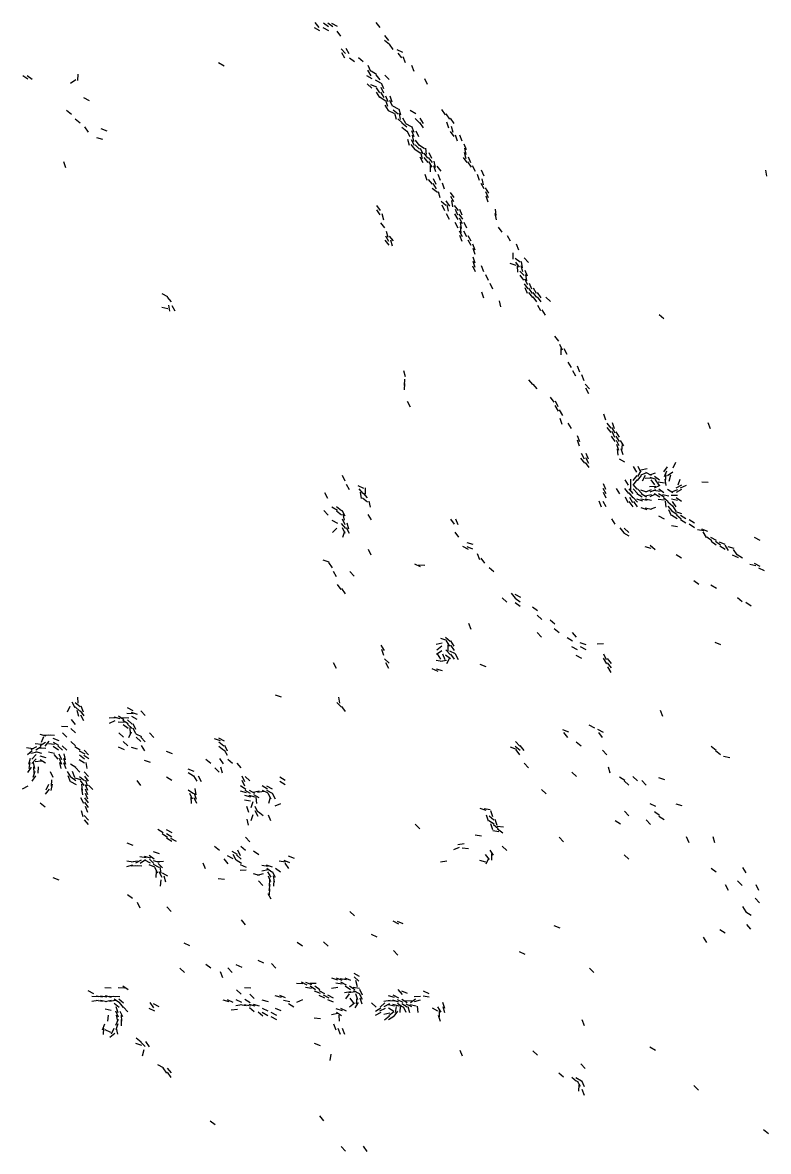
# Model space of a CAD drawing. Extents: x -664598 to -661481, y -979343 to -976126.
# Drawn here: x -664314 to -663972, y -978226 to -977708 of the extents above; entities that cross this region are included whole.
import ezdxf

# ---------------------------------------------------------------- set-up
doc = ezdxf.new("R2010")
doc.units = 0

msp = doc.modelspace()

# ---------------------------------------------------------------- linework, layer by layer
at = {"layer": 'CLIFF'}
for p, q in [((-664177.614, -977711.946), (-664180.146, -977710.534)), ((-664177.956, -977710.358), (-664179.804, -977708.122)), ((-664173.604, -977711.929), (-664176.156, -977710.551)), ((-664173.71, -977710.097), (-664176.05, -977708.383)), ((-664171.743, -977710.139), (-664174.017, -977708.341)), ((-664169.578, -977709.877), (-664172.182, -977708.603)), ((-664149.945, -977710.348), (-664151.815, -977708.132)), ((-664168.012, -977714.402), (-664169.748, -977712.078)), ((-664145.728, -977718.121), (-664148.032, -977716.359)), ((-664145.979, -977716.376), (-664147.781, -977714.104)), ((-664165.923, -977722.329), (-664167.837, -977720.151)), ((-664166.129, -977724.48), (-664167.631, -977722)), ((-664164.19, -977722.515), (-664165.57, -977719.965)), ((-664144.073, -977720.445), (-664145.687, -977718.035)), ((-664139.577, -977721.877), (-664142.183, -977720.603)), ((-664224.143, -977726.528), (-664221.617, -977727.952)), ((-664161.693, -977726.073), (-664164.067, -977724.407)), ((-664157.769, -977726.171), (-664159.991, -977724.309)), ((-664139.965, -977724.365), (-664141.795, -977722.115)), ((-664138.379, -977726.601), (-664139.381, -977723.879)), ((-664312.021, -977732.345), (-664309.739, -977734.135)), ((-664288.812, -977731.792), (-664288.948, -977734.688)), ((-664154.172, -977732.505), (-664155.588, -977729.975)), ((-664154.343, -977730.587), (-664155.417, -977727.893)), ((-664151.658, -977732.02), (-664154.102, -977730.46)), ((-664150.007, -977734.398), (-664151.753, -977732.082)), ((-664145.855, -977734.266), (-664147.905, -977732.214)), ((-664134.361, -977730.594), (-664135.399, -977727.886)), ((-664314.099, -977732.455), (-664311.661, -977734.025)), ((-664289.676, -977734.433), (-664292.084, -977736.047)), ((-664153.608, -977733.936), (-664156.152, -977732.544)), ((-664153.792, -977738.198), (-664155.968, -977736.282)), ((-664151.528, -977737.763), (-664154.232, -977736.717)), ((-664149.604, -977735.928), (-664152.156, -977734.552)), ((-664148.32, -977738.577), (-664149.44, -977735.903)), ((-664128.291, -977736.565), (-664129.469, -977733.915)), ((-664286.174, -977742.585), (-664283.586, -977743.895)), ((-664150.066, -977740.44), (-664151.694, -977738.04)), ((-664150.085, -977742.453), (-664151.675, -977740.027)), ((-664147.69, -977744.068), (-664150.07, -977742.412)), ((-664148.082, -977742.451), (-664149.678, -977740.029)), ((-664148.29, -977740.565), (-664149.47, -977737.915)), ((-664146.322, -977744.578), (-664147.438, -977741.902)), ((-664144.421, -977744.615), (-664145.339, -977741.865)), ((-664146.106, -977748.466), (-664147.654, -977746.014)), ((-664146.434, -977746.62), (-664147.326, -977743.86)), ((-664144.259, -977746.55), (-664145.501, -977743.93)), ((-664141.6, -977747.92), (-664144.16, -977746.56)), ((-664140.486, -977750.635), (-664141.274, -977747.845)), ((-664294.025, -977748.35), (-664291.735, -977750.13)), ((-664290.027, -977752.353), (-664287.733, -977754.127)), ((-664143.589, -977749.901), (-664146.171, -977748.579)), ((-664141.751, -977750.15), (-664144.009, -977748.33)), ((-664142.5, -977752.639), (-664143.26, -977749.841)), ((-664139.821, -977754.23), (-664141.939, -977752.25)), ((-664140.595, -977752.662), (-664141.165, -977749.818)), ((-664138.15, -977754.493), (-664139.61, -977751.987)), ((-664133.618, -977749.954), (-664136.142, -977748.526)), ((-664131.834, -977754.245), (-664133.926, -977752.235)), ((-664130.129, -977754.48), (-664131.631, -977752)), ((-664120.055, -977750.432), (-664121.705, -977748.048)), ((-664118.038, -977752.421), (-664119.722, -977750.059)), ((-664116.026, -977754.412), (-664117.734, -977752.068)), ((-664285.663, -977756.02), (-664284.097, -977758.46)), ((-664278.233, -977756.718), (-664275.527, -977757.762)), ((-664137.751, -977758.149), (-664140.009, -977756.331)), ((-664137.784, -977756.189), (-664139.976, -977754.291)), ((-664135.601, -977755.923), (-664138.159, -977754.557)), ((-664136.231, -977760.536), (-664137.529, -977757.944)), ((-664134.313, -977758.574), (-664135.447, -977755.906)), ((-664134.349, -977760.589), (-664135.411, -977757.891)), ((-664132.228, -977760.535), (-664133.532, -977757.945)), ((-664130.048, -977756.428), (-664131.712, -977754.052)), ((-664118.443, -977756.623), (-664119.317, -977753.857)), ((-664116.031, -977760.415), (-664117.729, -977758.065)), ((-664116.496, -977758.638), (-664117.264, -977755.842)), ((-664280.274, -977760.841), (-664277.486, -977761.639)), ((-664136.462, -977764.628), (-664137.298, -977761.852)), ((-664134.179, -977764.509), (-664135.581, -977761.971)), ((-664134.544, -977762.651), (-664135.216, -977759.829)), ((-664132.003, -977764.395), (-664133.757, -977762.085)), ((-664114.434, -977762.62), (-664115.326, -977759.86)), ((-664112.393, -977762.606), (-664113.367, -977759.874)), ((-664133.945, -977766.348), (-664135.815, -977764.132)), ((-664131.689, -977768.067), (-664134.071, -977766.413)), ((-664131.89, -977766.3), (-664133.87, -977764.18)), ((-664129.697, -977766.079), (-664132.063, -977764.401)), ((-664130.269, -977768.555), (-664131.491, -977765.925)), ((-664130.514, -977770.643), (-664131.246, -977767.837)), ((-664128.051, -977770.43), (-664129.709, -977768.05)), ((-664128.676, -977768.676), (-664129.084, -977765.804)), ((-664126.214, -977770.528), (-664127.546, -977767.952)), ((-664110.286, -977766.563), (-664111.474, -977763.917)), ((-664110.485, -977770.635), (-664111.275, -977767.845)), ((-664110.573, -977768.657), (-664111.187, -977765.823)), ((-664295.322, -977771.859), (-664294.438, -977774.621)), ((-664130.212, -977772.527), (-664131.548, -977769.953)), ((-664127.956, -977772.358), (-664129.804, -977770.122)), ((-664125.929, -977772.335), (-664127.831, -977770.145)), ((-664126.173, -977774.506), (-664127.587, -977771.974)), ((-664126.942, -977776.689), (-664126.818, -977773.791)), ((-664124.467, -977776.63), (-664125.293, -977773.85)), ((-664124.546, -977774.651), (-664125.214, -977771.829)), ((-664109.991, -977772.386), (-664111.769, -977770.094)), ((-664108.061, -977774.436), (-664109.699, -977772.044)), ((-664108.355, -977772.591), (-664109.405, -977769.889)), ((-664128.383, -977780.602), (-664129.377, -977777.878)), ((-664122.015, -977776.404), (-664123.745, -977774.076)), ((-664122.341, -977780.586), (-664123.419, -977777.894)), ((-664106.204, -977776.523), (-664107.556, -977773.957)), ((-664104.435, -977780.62), (-664105.325, -977777.86)), ((-664102.312, -977778.574), (-664103.448, -977775.906)), ((-663973.145, -977775.814), (-663972.615, -977778.666)), ((-664125.98, -977782.377), (-664127.78, -977780.103)), ((-664124.07, -977784.442), (-664125.69, -977782.038)), ((-664124.232, -977782.537), (-664125.528, -977779.943)), ((-664120.389, -977784.604), (-664121.371, -977781.876)), ((-664102.191, -977784.516), (-664103.569, -977781.964)), ((-664102.577, -977782.658), (-664103.183, -977779.822)), ((-664100.127, -977786.479), (-664101.633, -977784.001)), ((-664123.713, -977786.1), (-664126.047, -977784.38)), ((-664122.487, -977788.636), (-664123.273, -977785.844)), ((-664116.002, -977788.394), (-664117.758, -977786.086)), ((-664116.168, -977790.503), (-664117.592, -977787.977)), ((-664100.3, -977788.569), (-664101.46, -977785.911)), ((-664100.458, -977790.627), (-664101.302, -977787.853)), ((-664151.74, -977792.073), (-664150.02, -977794.407)), ((-664151.684, -977794.034), (-664150.076, -977796.446)), ((-664119.761, -977792.162), (-664121.999, -977790.318)), ((-664120.285, -977794.562), (-664121.475, -977791.918)), ((-664118.062, -977792.437), (-664119.698, -977790.043)), ((-664118.538, -977794.649), (-664119.222, -977791.831)), ((-664116.63, -977792.668), (-664117.13, -977789.812)), ((-664113.967, -977794.366), (-664115.793, -977792.114)), ((-664114.376, -977796.6), (-664115.384, -977793.88)), ((-664112.332, -977796.583), (-664113.428, -977793.897)), ((-664096.771, -977796.686), (-664096.989, -977793.794)), ((-664149.265, -977795.842), (-664148.495, -977798.638)), ((-664118.21, -977798.526), (-664119.55, -977795.954)), ((-664114.13, -977798.481), (-664115.63, -977795.999)), ((-664112.076, -977798.446), (-664113.684, -977796.034)), ((-664112.234, -977800.538), (-664113.526, -977797.942)), ((-664112.614, -977802.665), (-664113.146, -977799.815)), ((-664096.643, -977798.671), (-664097.117, -977795.809)), ((-664149.794, -977800.114), (-664147.966, -977802.366)), ((-664147.239, -977803.835), (-664146.521, -977806.645)), ((-664114.22, -977802.531), (-664115.54, -977799.949)), ((-664112.236, -977806.539), (-664113.524, -977803.941)), ((-664112.723, -977804.682), (-664113.037, -977801.798)), ((-664110.221, -977806.531), (-664111.539, -977803.949)), ((-664110.264, -977802.553), (-664111.496, -977799.927)), ((-664094.042, -977804.423), (-664095.718, -977802.057)), ((-664147.77, -977808.095), (-664145.99, -977810.385)), ((-664147.588, -977805.975), (-664146.172, -977808.505)), ((-664145.799, -977806.119), (-664143.961, -977808.361)), ((-664145.295, -977807.851), (-664144.465, -977810.629)), ((-664112.414, -977808.613), (-664113.346, -977805.867)), ((-664108.169, -977808.503), (-664109.591, -977805.977)), ((-664108.181, -977810.51), (-664109.579, -977807.97)), ((-664106.307, -977812.572), (-664107.453, -977809.908)), ((-664090.186, -977808.513), (-664091.574, -977805.967)), ((-664086.312, -977812.574), (-664087.448, -977809.906)), ((-664106.445, -977814.623), (-664107.315, -977811.857)), ((-664088.866, -977816.69), (-664088.894, -977813.79)), ((-664106.261, -977822.551), (-664107.499, -977819.929)), ((-664106.406, -977820.61), (-664107.354, -977817.87)), ((-664106.432, -977818.619), (-664107.328, -977815.861)), ((-664102.359, -977822.593), (-664103.401, -977819.887)), ((-664087.495, -977819.67), (-664090.265, -977818.81)), ((-664085.703, -977818.087), (-664088.057, -977816.393)), ((-664085.986, -977820.381), (-664087.774, -977818.099)), ((-664086.767, -977822.686), (-664086.993, -977819.794)), ((-664084.509, -977822.642), (-664085.251, -977819.838)), ((-664084.617, -977820.666), (-664085.143, -977817.814)), ((-664081.878, -977818.288), (-664083.882, -977816.192)), ((-664100.289, -977826.564), (-664101.471, -977823.916)), ((-664083.837, -977824.247), (-664085.923, -977822.233)), ((-664084.018, -977826.406), (-664085.742, -977824.074)), ((-664082.335, -977824.584), (-664083.425, -977821.896)), ((-664082.575, -977826.658), (-664083.185, -977823.822)), ((-664098.271, -977830.556), (-664099.489, -977827.924)), ((-664082.046, -977830.426), (-664083.714, -977828.054)), ((-664082.267, -977828.554), (-664083.493, -977825.926)), ((-664082.335, -977832.584), (-664083.425, -977829.896)), ((-664080.081, -977832.45), (-664081.679, -977830.03)), ((-664080.378, -977830.6), (-664081.382, -977827.88)), ((-664078.139, -977832.486), (-664079.621, -977829.994)), ((-664250.169, -977832.576), (-664247.591, -977833.904)), ((-664247.823, -977834.139), (-664245.937, -977836.341)), ((-664102.374, -977834.599), (-664103.386, -977831.881)), ((-664094.561, -977838.654), (-664095.199, -977835.826)), ((-664079.964, -977834.364), (-664081.796, -977832.116)), ((-664077.992, -977836.386), (-664079.768, -977834.094)), ((-664078.036, -977834.419), (-664079.724, -977832.061)), ((-664076.03, -977836.415), (-664077.73, -977834.065)), ((-664076.071, -977834.444), (-664077.689, -977832.036)), ((-664071.846, -977836.256), (-664073.914, -977834.224)), ((-664247.475, -977839.598), (-664250.285, -977838.882)), ((-664247.102, -977837.807), (-664246.658, -977840.673)), ((-664245.554, -977837.956), (-664244.206, -977840.524)), ((-664076.166, -977840.502), (-664077.594, -977837.978)), ((-664074.148, -977842.492), (-664075.612, -977839.988)), ((-664019.788, -977844.194), (-664021.972, -977842.286)), ((-664067.926, -977854.332), (-664069.834, -977852.148)), ((-664066.264, -977858.553), (-664067.496, -977855.927)), ((-664066.85, -977860.69), (-664066.91, -977857.79)), ((-664064.183, -977860.512), (-664065.577, -977857.968)), ((-664062.12, -977866.475), (-664063.64, -977864.005)), ((-664058.366, -977868.596), (-664059.394, -977865.884)), ((-664139.277, -977867.845), (-664138.483, -977870.635)), ((-664138.81, -977871.792), (-664138.95, -977874.688)), ((-664079.965, -977874.364), (-664081.795, -977872.116)), ((-664060.203, -977870.522), (-664061.557, -977867.958)), ((-664056.301, -977872.569), (-664057.459, -977869.911)), ((-664138.757, -977873.795), (-664139.003, -977876.685)), ((-664077.957, -977876.359), (-664079.803, -977874.121)), ((-664053.943, -977876.346), (-664055.817, -977874.134)), ((-664054.206, -977878.524), (-664055.554, -977875.956)), ((-664137.608, -977881.986), (-664136.152, -977884.494)), ((-664070.042, -977882.423), (-664071.718, -977880.057)), ((-664068.281, -977884.56), (-664069.479, -977881.92)), ((-664068.16, -977886.499), (-664069.6, -977883.981)), ((-664066.148, -977888.492), (-664067.612, -977885.988)), ((-664046.443, -977890.623), (-664047.317, -977887.857)), ((-664066.447, -977892.624), (-664067.313, -977889.856)), ((-664062.072, -977894.444), (-664063.688, -977892.036)), ((-664043.998, -977894.391), (-664045.762, -977892.089)), ((-664042.478, -977894.633), (-664043.282, -977891.847)), ((-663998.406, -977894.61), (-663999.354, -977891.87)), ((-664058.363, -977900.595), (-664059.397, -977897.885)), ((-664043.979, -977896.376), (-664045.781, -977894.104)), ((-664042.03, -977900.415), (-664043.73, -977898.065)), ((-664042.14, -977896.487), (-664043.62, -977893.993)), ((-664042.288, -977898.563), (-664043.472, -977895.917)), ((-664040.063, -977898.438), (-664041.697, -977896.042)), ((-664040.134, -977900.483), (-664041.626, -977897.997)), ((-664058.415, -977902.614), (-664059.345, -977899.866)), ((-664040.201, -977902.521), (-664041.559, -977899.959)), ((-664040.367, -977904.596), (-664041.393, -977901.884)), ((-664038.069, -977902.442), (-664039.691, -977900.038)), ((-664039.044, -977904.681), (-664038.716, -977901.799)), ((-664055.969, -977910.368), (-664057.791, -977908.112)), ((-664056.173, -977908.506), (-664057.587, -977905.974)), ((-664054.208, -977910.525), (-664055.552, -977907.955)), ((-664054.292, -977908.565), (-664055.468, -977905.915)), ((-664040.674, -977906.675), (-664041.086, -977903.805)), ((-664037.603, -977909.927), (-664040.157, -977908.553)), ((-664038.473, -977906.632), (-664039.287, -977903.848)), ((-664054.047, -977912.427), (-664055.713, -977910.053)), ((-664032.153, -977914.495), (-664033.607, -977911.985)), ((-664030.286, -977914.563), (-664031.474, -977911.917)), ((-664030.297, -977913.549), (-664027.463, -977912.931)), ((-664019.709, -977914.43), (-664018.051, -977912.05)), ((-664015.457, -977912.57), (-664014.303, -977909.91)), ((-664167.489, -977915.924), (-664166.271, -977918.556)), ((-664037.634, -977918.001), (-664036.126, -977920.479)), ((-664034.88, -977920.69), (-664034.88, -977917.79)), ((-664033.776, -977918.38), (-664031.984, -977916.1)), ((-664033.729, -977920.415), (-664032.031, -977918.065)), ((-664031.776, -977918.38), (-664029.984, -977916.1)), ((-664031.634, -977916.479), (-664030.126, -977914.001)), ((-664030.207, -977915.825), (-664027.553, -977914.655)), ((-664029.53, -977918.536), (-664028.23, -977915.944)), ((-664028.329, -977917.305), (-664025.431, -977917.175)), ((-664028.115, -977914.481), (-664025.645, -977915.999)), ((-664026.256, -977916.783), (-664023.504, -977917.697)), ((-664026.255, -977915.699), (-664023.505, -977914.781)), ((-664025.707, -977918.049), (-664024.053, -977920.431)), ((-664024.021, -977916.346), (-664021.739, -977918.134)), ((-664023.666, -977918.021), (-664022.094, -977920.459)), ((-664019.402, -977916.593), (-664018.358, -977913.887)), ((-664018.637, -977920.67), (-664019.123, -977917.81)), ((-664019.057, -977918.679), (-664018.703, -977915.801)), ((-664018.094, -977916.032), (-664015.666, -977914.448)), ((-664017.253, -977918.641), (-664016.507, -977915.839)), ((-664012.363, -977917.885), (-664013.397, -977920.595)), ((-664175.532, -977923.945), (-664174.228, -977926.535)), ((-664165.615, -977919.99), (-664164.145, -977922.49)), ((-664160.192, -977920.622), (-664157.568, -977921.858)), ((-664159.811, -977922.128), (-664157.949, -977924.352)), ((-664159.103, -977923.807), (-664158.657, -977926.673)), ((-664157.823, -977924.139), (-664155.937, -977926.341)), ((-664156.897, -977921.79), (-664156.863, -977924.69)), ((-664046.173, -977924.506), (-664047.587, -977921.974)), ((-664046.254, -977926.548), (-664047.506, -977923.932)), ((-664046.326, -977922.58), (-664047.434, -977919.9)), ((-664041.614, -977921.989), (-664040.146, -977924.491)), ((-664037.788, -977922.11), (-664035.972, -977924.37)), ((-664035.847, -977922.16), (-664033.913, -977924.32)), ((-664035.785, -977924.107), (-664033.975, -977926.373)), ((-664034.887, -977922.69), (-664034.873, -977919.79)), ((-664031.861, -977924.272), (-664033.899, -977922.208)), ((-664031.936, -977922.341), (-664033.824, -977920.139)), ((-664029.86, -977924.271), (-664031.9, -977922.209)), ((-664027.493, -977923.663), (-664030.267, -977922.817)), ((-664025.537, -977922.693), (-664028.223, -977923.787)), ((-664023.433, -977921.154), (-664026.327, -977921.326)), ((-664023.546, -977922.673), (-664026.214, -977923.807)), ((-664021.444, -977923.442), (-664024.316, -977923.038)), ((-664021.567, -977920.625), (-664024.193, -977921.855)), ((-664022.318, -977919.053), (-664019.442, -977919.427)), ((-664019.724, -977924.115), (-664022.036, -977922.365)), ((-664015.662, -977924.026), (-664018.098, -977922.454)), ((-664013.545, -977922.673), (-664016.215, -977923.807)), ((-664011.587, -977920.584), (-664014.173, -977921.896)), ((-664011.616, -977922.529), (-664014.144, -977923.951)), ((-664009.559, -977920.642), (-664012.201, -977921.838)), ((-663999.434, -977919.354), (-664002.326, -977919.126)), ((-664158.031, -977926.358), (-664155.729, -977928.122)), ((-664155.246, -977927.837), (-664154.514, -977930.643)), ((-664048.386, -977930.603), (-664049.374, -977927.877)), ((-664046.19, -977930.515), (-664047.57, -977927.965)), ((-664037.508, -977925.933), (-664036.252, -977928.547)), ((-664035.757, -977928.085), (-664034.003, -977930.395)), ((-664035.55, -977925.954), (-664034.21, -977928.526)), ((-664033.899, -977926.208), (-664031.861, -977928.272)), ((-664033.741, -977928.073), (-664032.019, -977930.407)), ((-664032.26, -977926.794), (-664029.5, -977927.686)), ((-664029.629, -977925.973), (-664032.131, -977924.507)), ((-664027.476, -977927.601), (-664030.284, -977926.879)), ((-664027.649, -977926.006), (-664030.111, -977924.474)), ((-664025.458, -977927.523), (-664028.302, -977926.957)), ((-664025.475, -977924.883), (-664028.285, -977925.597)), ((-664023.585, -977924.587), (-664026.175, -977925.893)), ((-664021.642, -977925.994), (-664024.118, -977924.486)), ((-664019.433, -977927.335), (-664022.327, -977927.145)), ((-664019.624, -977925.964), (-664022.136, -977924.516)), ((-664017.453, -977925.496), (-664020.307, -977924.984)), ((-664017.797, -977928.204), (-664019.963, -977926.276)), ((-664018.729, -977930.682), (-664019.031, -977927.798)), ((-664015.798, -977930.205), (-664017.962, -977928.275)), ((-664013.431, -977925.291), (-664016.329, -977925.189)), ((-664013.45, -977927.483), (-664016.31, -977926.997)), ((-664014.04, -977930.422), (-664015.72, -977928.058)), ((-664011.707, -977928.092), (-664014.053, -977926.388)), ((-664175.878, -977932.188), (-664173.882, -977934.292)), ((-664172.152, -977930.543), (-664169.608, -977931.937)), ((-664169.99, -977932.307), (-664167.77, -977934.173)), ((-664169.984, -977930.3), (-664167.776, -977932.18)), ((-664167.543, -977931.95), (-664166.217, -977934.53)), ((-664167.193, -977933.824), (-664166.567, -977936.656)), ((-664155.619, -977933.993), (-664154.141, -977936.487)), ((-664030.262, -977930.803), (-664027.498, -977931.677)), ((-664028.304, -977930.969), (-664025.456, -977931.511)), ((-664023.517, -977930.745), (-664026.243, -977931.735)), ((-664022.145, -977934.532), (-664019.615, -977935.948)), ((-664015.922, -977932.328), (-664017.838, -977930.152)), ((-664016.299, -977934.569), (-664017.461, -977931.911)), ((-664013.67, -977936.039), (-664016.09, -977934.441)), ((-664013.695, -977934.076), (-664016.065, -977932.404)), ((-664014.089, -977932.455), (-664015.671, -977930.025)), ((-664011.491, -977933.657), (-664014.269, -977932.823)), ((-664011.76, -977936.161), (-664014, -977934.319)), ((-664009.672, -977936.042), (-664012.088, -977934.438)), ((-664172.161, -977936.56), (-664169.599, -977937.92)), ((-664167.814, -977938.131), (-664165.946, -977940.349)), ((-664167.504, -977935.931), (-664166.256, -977938.549)), ((-664165.264, -977937.842), (-664164.496, -977940.638)), ((-664117.77, -977936.095), (-664115.99, -977938.385)), ((-664115.473, -977935.917), (-664114.287, -977938.563)), ((-664042.134, -977938.483), (-664043.626, -977935.997)), ((-664016.311, -977939.009), (-664013.449, -977939.471)), ((-664009.642, -977937.995), (-664012.118, -977936.485)), ((-664005.645, -977938), (-664008.115, -977936.48)), ((-664005.669, -977940.037), (-664008.091, -977938.443)), ((-664171.926, -977942.244), (-664169.834, -977940.236)), ((-664167.5, -977939.929), (-664166.26, -977942.551)), ((-664166.421, -977941.864), (-664167.339, -977944.616)), ((-664165.611, -977939.988), (-664164.149, -977942.492)), ((-664115.688, -977942.036), (-664114.072, -977944.444)), ((-664037.984, -977942.38), (-664039.776, -977940.1)), ((-664035.595, -977943.912), (-664038.165, -977942.568)), ((-664035.788, -977942.194), (-664037.972, -977940.286)), ((-664001.444, -977941.441), (-664004.316, -977941.039)), ((-663999.515, -977941.729), (-664002.245, -977940.751)), ((-664000.138, -977944.486), (-664001.622, -977941.994)), ((-663997.69, -977946.069), (-664000.07, -977944.411)), ((-663995.631, -977945.977), (-663998.129, -977944.503)), ((-663975.598, -977945.917), (-663978.162, -977944.563)), ((-664155.475, -977949.918), (-664154.285, -977952.562)), ((-664112.177, -977948.593), (-664109.583, -977949.887)), ((-664110.264, -977946.807), (-664107.496, -977947.673)), ((-664110.206, -977948.654), (-664107.554, -977949.826)), ((-664025.495, -977949.67), (-664028.265, -977948.81)), ((-664023.791, -977950.197), (-664025.969, -977948.283)), ((-663995.679, -977948.053), (-663998.081, -977946.427)), ((-663993.672, -977948.042), (-663996.088, -977946.438)), ((-663991.529, -977947.768), (-663994.231, -977946.712)), ((-663991.663, -977950.029), (-663994.097, -977948.451)), ((-663990.094, -977950.459), (-663991.666, -977948.021)), ((-663987.472, -977949.586), (-663990.288, -977948.894)), ((-663986.064, -977952.438), (-663987.696, -977950.042)), ((-664176.268, -977954.821), (-664173.492, -977955.659)), ((-664105.401, -977951.887), (-664104.359, -977954.593)), ((-664103.746, -977954.077), (-664102.014, -977956.403)), ((-664011.651, -977954.01), (-664014.109, -977952.47)), ((-663985.55, -977953.818), (-663988.21, -977952.662)), ((-663983.628, -977953.971), (-663986.132, -977952.509)), ((-664173.748, -977956.078), (-664172.012, -977958.402)), ((-664171.598, -977959.98), (-664170.162, -977962.5)), ((-664163.888, -977960.197), (-664161.872, -977962.283)), ((-664134.195, -977956.63), (-664131.565, -977957.85)), ((-664132.328, -977957.171), (-664129.432, -977957.309)), ((-664099.984, -977958.3), (-664097.776, -977960.18)), ((-663977.45, -977957.482), (-663980.31, -977956.998)), ((-663975.605, -977957.93), (-663978.155, -977956.55)), ((-663973.596, -977959.914), (-663976.164, -977958.566)), ((-664003.706, -977966.091), (-664006.054, -977964.389)), ((-664169.726, -977966.062), (-664168.034, -977968.418)), ((-664167.693, -977968.04), (-664166.067, -977970.44)), ((-664089.767, -977970.093), (-664087.993, -977972.387)), ((-664088.178, -977970.594), (-664085.582, -977971.886)), ((-663995.648, -977968.005), (-663998.112, -977966.475)), ((-664093.952, -977972.264), (-664091.808, -977974.216)), ((-664088.038, -977974.367), (-664085.722, -977976.113)), ((-664088.013, -977972.336), (-664085.747, -977974.144)), ((-663983.755, -977974.155), (-663986.005, -977972.325)), ((-663979.68, -977976.054), (-663982.08, -977974.426)), ((-664080.078, -977976.423), (-664077.682, -977978.057)), ((-664077.919, -977980.228), (-664075.841, -977982.252)), ((-664109.388, -977983.882), (-664108.372, -977986.598)), ((-664072.015, -977982.337), (-664069.745, -977984.143)), ((-664070.028, -977986.355), (-664067.732, -977988.125)), ((-664122.263, -977990.804), (-664119.497, -977991.676)), ((-664119.953, -977990.265), (-664117.807, -977992.215)), ((-664077.888, -977988.198), (-664075.872, -977990.282)), ((-664064.122, -977990.492), (-664061.638, -977991.988)), ((-664061.814, -977988.131), (-664059.946, -977990.349)), ((-664149.674, -977994.027), (-664148.086, -977996.453)), ((-664149.351, -977995.869), (-664148.409, -977998.611)), ((-664124.288, -977993.588), (-664121.472, -977992.892)), ((-664124.049, -977998.098), (-664121.711, -977996.382)), ((-664124.022, -977996.134), (-664121.738, -977994.346)), ((-664119.866, -977996.176), (-664117.894, -977998.304)), ((-664119.659, -977992.017), (-664118.101, -977994.463)), ((-664118.877, -977993.79), (-664118.883, -977996.69)), ((-664118.204, -977996.65), (-664115.556, -977997.83)), ((-664117.684, -977994.034), (-664116.076, -977996.446)), ((-664117.622, -977991.994), (-664116.138, -977994.486)), ((-664062.161, -977994.561), (-664059.599, -977995.919)), ((-664058.259, -977992.793), (-664055.501, -977993.687)), ((-664058.154, -977994.548), (-664055.606, -977995.932)), ((-664050.327, -977993.326), (-664047.433, -977993.154)), ((-663993.526, -977993.759), (-663996.234, -977992.721)), ((-664171.503, -978001.93), (-664170.257, -978004.55)), ((-664147.982, -978000.297), (-664145.778, -978002.183)), ((-664147.543, -978001.951), (-664146.217, -978004.529)), ((-664121.455, -978001.507), (-664124.305, -978000.973)), ((-664122.106, -978000.466), (-664123.654, -977998.014)), ((-664119.459, -978000.952), (-664122.301, -978001.528)), ((-664121.423, -977997.895), (-664120.337, -978000.585)), ((-664120.024, -977998.349), (-664117.736, -978000.131)), ((-664118.214, -977999.952), (-664119.546, -978002.528)), ((-664117.719, -977998.058), (-664116.041, -978000.422)), ((-664115.525, -977997.941), (-664114.235, -978000.539)), ((-664060.152, -977998.543), (-664057.608, -977999.937)), ((-664047.625, -977999.996), (-664046.135, -978002.484)), ((-664047.461, -977997.912), (-664046.299, -978000.568)), ((-664045.774, -978000.099), (-664043.986, -978002.381)), ((-664126.194, -978004.628), (-664123.566, -978005.852)), ((-664124.267, -978004.817), (-664121.493, -978005.663)), ((-664104.254, -978002.777), (-664101.506, -978003.703)), ((-664045.788, -978002.109), (-664043.972, -978004.371)), ((-664045.612, -978003.989), (-664044.148, -978006.491)), ((-664198.259, -978016.792), (-664195.501, -978017.688)), ((-664293.492, -978024.555), (-664292.268, -978021.925)), ((-664291.542, -978019.95), (-664290.218, -978022.53)), ((-664289.978, -978020.293), (-664287.782, -978022.187)), ((-664289.949, -978022.26), (-664287.811, -978024.22)), ((-664288.94, -978017.791), (-664288.82, -978020.689)), ((-664287.366, -978021.874), (-664286.394, -978024.606)), ((-664266.159, -978022.557), (-664263.601, -978023.923)), ((-664169.933, -978020.243), (-664167.827, -978022.237)), ((-664169.147, -978017.815), (-664168.613, -978020.665)), ((-664167.777, -978022.101), (-664165.983, -978024.379)), ((-664289.227, -978023.832), (-664288.533, -978026.648)), ((-664287.744, -978024.076), (-664286.016, -978026.404)), ((-664287.54, -978025.949), (-664286.22, -978028.531)), ((-664274.329, -978027.291), (-664271.431, -978027.189)), ((-664272.281, -978026.867), (-664269.479, -978027.613)), ((-664270.07, -978026.411), (-664267.69, -978028.069)), ((-664268.325, -978027.124), (-664265.435, -978027.356)), ((-664266.327, -978025.146), (-664263.433, -978025.334)), ((-664264.264, -978024.807), (-664261.496, -978025.673)), ((-664264.133, -978026.511), (-664261.627, -978027.969)), ((-664259.862, -978024.173), (-664257.898, -978026.307)), ((-664021.397, -978023.885), (-664020.363, -978026.595)), ((-664296.329, -978031.185), (-664293.431, -978031.295)), ((-664291.922, -978032.231), (-664289.838, -978034.249)), ((-664291.807, -978028.125), (-664289.953, -978030.355)), ((-664274.19, -978029.861), (-664271.57, -978028.619)), ((-664270.324, -978029.113), (-664267.436, -978029.367)), ((-664268.118, -978028.485), (-664265.642, -978029.995)), ((-664268.04, -978030.369), (-664265.72, -978032.111)), ((-664265.985, -978028.301), (-664263.775, -978030.179)), ((-664265.926, -978030.236), (-664263.834, -978032.244)), ((-664264.932, -978031.791), (-664264.828, -978034.689)), ((-664263.515, -978031.936), (-664262.245, -978034.544)), ((-664263.49, -978029.925), (-664262.27, -978032.555)), ((-664066.204, -978032.648), (-664063.556, -978033.832)), ((-664054.169, -978030.576), (-664051.591, -978031.904)), ((-664050.134, -978032.513), (-664047.626, -978033.967)), ((-664306.295, -978034.922), (-664303.465, -978035.558)), ((-664305.403, -978038.592), (-664304.357, -978035.888)), ((-664304.325, -978035.366), (-664301.435, -978035.114)), ((-664303.745, -978040.404), (-664302.015, -978038.076)), ((-664302.33, -978035.207), (-664299.43, -978035.273)), ((-664300.22, -978036.687), (-664297.54, -978037.793)), ((-664295.885, -978034.195), (-664293.875, -978036.285)), ((-664267.818, -978036.228), (-664269.942, -978034.252)), ((-664267.926, -978038.236), (-664265.834, -978040.244)), ((-664264.276, -978033.922), (-664265.484, -978036.558)), ((-664262.197, -978034.633), (-664259.563, -978035.847)), ((-664261.959, -978036.272), (-664259.801, -978038.208)), ((-664259.845, -978036.158), (-664257.915, -978038.322)), ((-664255.858, -978034.17), (-664253.902, -978036.31)), ((-664226.259, -978036.791), (-664223.501, -978037.689)), ((-664224.127, -978036.501), (-664221.633, -978037.979)), ((-664087.845, -978038.157), (-664085.915, -978040.323)), ((-664065.748, -978034.078), (-664064.012, -978036.402)), ((-664049.739, -978034.072), (-664048.021, -978036.408)), ((-664312.31, -978041.003), (-664309.45, -978041.477)), ((-664311.964, -978044.203), (-664309.796, -978042.277)), ((-664310.299, -978043.537), (-664307.461, -978042.943)), ((-664310.153, -978041.934), (-664307.607, -978040.546)), ((-664308.322, -978039.091), (-664305.438, -978039.389)), ((-664308.285, -978042.88), (-664305.475, -978043.6)), ((-664308.131, -978041.973), (-664305.629, -978040.507)), ((-664306.328, -978041.17), (-664303.432, -978041.31)), ((-664306.103, -978040.019), (-664303.657, -978038.461)), ((-664302.321, -978039.077), (-664299.439, -978039.403)), ((-664302.302, -978042.958), (-664299.458, -978043.522)), ((-664300.153, -978038.546), (-664297.607, -978039.934)), ((-664300.04, -978040.369), (-664297.72, -978042.111)), ((-664297.949, -978040.261), (-664295.811, -978042.219)), ((-664295.942, -978040.252), (-664293.818, -978042.228)), ((-664291.958, -978038.27), (-664289.802, -978040.21)), ((-664290.1, -978040.456), (-664287.66, -978042.024)), ((-664288.147, -978042.535), (-664285.613, -978043.945)), ((-664285.878, -978042.188), (-664283.882, -978044.292)), ((-664270.199, -978040.637), (-664267.561, -978041.843)), ((-664264.281, -978040.865), (-664261.479, -978041.615)), ((-664259.642, -978040.006), (-664258.118, -978042.474)), ((-664248.227, -978042.703), (-664245.533, -978043.777)), ((-664224.027, -978040.353), (-664221.733, -978042.127)), ((-664224.018, -978038.341), (-664221.742, -978040.139)), ((-664221.606, -978041.985), (-664220.154, -978044.495)), ((-664221.467, -978039.914), (-664220.293, -978042.566)), ((-664090.236, -978040.727), (-664087.524, -978041.753)), ((-664088.004, -978040.324), (-664085.756, -978042.156)), ((-664087.737, -978042.071), (-664086.023, -978044.409)), ((-664085.794, -978040.115), (-664083.966, -978042.365)), ((-664060.005, -978038.325), (-664057.755, -978040.155)), ((-664047.905, -978042.215), (-664045.855, -978044.265)), ((-663998.022, -978040.346), (-663995.738, -978042.134)), ((-663995.968, -978042.282), (-663993.792, -978044.198)), ((-664311.203, -978048.654), (-664310.557, -978045.826)), ((-664311.127, -978050.669), (-664310.633, -978047.811)), ((-664309.881, -978048.289), (-664307.879, -978046.191)), ((-664309.88, -978046.29), (-664307.88, -978044.19)), ((-664308.584, -978050.659), (-664309.176, -978047.821)), ((-664308.326, -978047.346), (-664305.434, -978047.134)), ((-664306.281, -978044.865), (-664303.479, -978045.615)), ((-664306.142, -978046.526), (-664303.618, -978047.954)), ((-664299.84, -978044.153), (-664297.92, -978046.327)), ((-664297.539, -978043.948), (-664296.221, -978046.532)), ((-664297.405, -978045.888), (-664296.355, -978048.592)), ((-664297.128, -978047.811), (-664296.632, -978050.669)), ((-664295.437, -978047.901), (-664294.323, -978050.579)), ((-664295.302, -978045.853), (-664294.458, -978048.627)), ((-664295.172, -978043.82), (-664294.588, -978046.66)), ((-664292.077, -978048.422), (-664289.683, -978050.058)), ((-664288.105, -978046.465), (-664285.655, -978048.015)), ((-664287.965, -978044.278), (-664285.795, -978046.202)), ((-664286.093, -978044.445), (-664283.667, -978046.035)), ((-664285.052, -978047.8), (-664284.708, -978050.68)), ((-664258.261, -978046.798), (-664255.499, -978047.682)), ((-664229.978, -978046.292), (-664227.782, -978048.188)), ((-664223.762, -978046.089), (-664221.998, -978048.391)), ((-664219.941, -978046.251), (-664217.819, -978048.229)), ((-664215.819, -978048.135), (-664213.941, -978050.345)), ((-664083.89, -978048.2), (-664081.87, -978050.28)), ((-663992.307, -978044.981), (-663989.453, -978045.499)), ((-664311.707, -978052.431), (-664310.053, -978050.049)), ((-664309.354, -978054.61), (-664308.406, -978051.87)), ((-664308.809, -978052.688), (-664308.951, -978049.792)), ((-664306.917, -978052.69), (-664306.843, -978049.79)), ((-664301.515, -978051.936), (-664300.245, -978054.544)), ((-664293.68, -978052.031), (-664292.08, -978054.449)), ((-664291.421, -978051.895), (-664290.339, -978054.585)), ((-664289.854, -978050.166), (-664287.906, -978052.314)), ((-664285.886, -978052.195), (-664283.874, -978054.285)), ((-664238.225, -978050.698), (-664235.535, -978051.782)), ((-664238.104, -978052.463), (-664235.656, -978054.017)), ((-664225.939, -978050.249), (-664223.821, -978052.231)), ((-664223.289, -978049.849), (-664222.471, -978052.631)), ((-664061.916, -978052.225), (-664059.844, -978054.255)), ((-664045.258, -978049.84), (-664044.502, -978052.64)), ((-664314.148, -978059.944), (-664311.612, -978058.536)), ((-664309.685, -978056.446), (-664308.075, -978054.034)), ((-664302.249, -978057.935), (-664303.511, -978060.545)), ((-664300.572, -978057.823), (-664301.188, -978060.657)), ((-664300.805, -978055.792), (-664300.955, -978058.688)), ((-664293.4, -978053.887), (-664292.36, -978056.593)), ((-664292.181, -978056.6), (-664289.579, -978057.88)), ((-664292.046, -978054.377), (-664289.714, -978056.103)), ((-664290.284, -978054.877), (-664287.476, -978055.603)), ((-664288.018, -978054.341), (-664285.742, -978056.139)), ((-664287.706, -978056.048), (-664286.054, -978058.432)), ((-664287.04, -978057.799), (-664286.72, -978060.681)), ((-664285.741, -978054.073), (-664284.019, -978056.407)), ((-664285.435, -978057.9), (-664284.325, -978060.58)), ((-664285.258, -978055.84), (-664284.502, -978058.64)), ((-664283.916, -978058.226), (-664281.844, -978060.254)), ((-664261.731, -978056.066), (-664260.029, -978058.414)), ((-664248.126, -978054.498), (-664245.634, -978055.982)), ((-664235.621, -978053.994), (-664234.139, -978056.486)), ((-664233.582, -978053.971), (-664232.178, -978056.509)), ((-664214.074, -978058.418), (-664211.686, -978060.062)), ((-664213.514, -978055.936), (-664212.246, -978058.544)), ((-664213.489, -978053.924), (-664212.271, -978056.556)), ((-664211.929, -978054.239), (-664209.831, -978056.241)), ((-664204.101, -978058.458), (-664201.659, -978060.022)), ((-664202.155, -978058.549), (-664199.605, -978059.931)), ((-664196.12, -978054.488), (-664193.64, -978055.992)), ((-664196.119, -978056.486), (-664193.641, -978057.994)), ((-664040.125, -978054.496), (-664037.635, -978055.984)), ((-664037.973, -978056.288), (-664035.787, -978058.192)), ((-664033.929, -978054.239), (-664031.831, -978056.241)), ((-664029.832, -978056.146), (-664027.928, -978058.334)), ((-664022.252, -978054.771), (-664019.508, -978055.709)), ((-664301.988, -978060.097), (-664303.772, -978062.383)), ((-664287.624, -978063.995), (-664286.136, -978066.485)), ((-664287.053, -978059.8), (-664286.707, -978062.68)), ((-664285.787, -978064.108), (-664283.973, -978066.372)), ((-664285.454, -978059.908), (-664284.306, -978062.572)), ((-664285.371, -978061.876), (-664284.389, -978064.604)), ((-664238.073, -978060.416), (-664235.687, -978062.064)), ((-664237.509, -978061.933), (-664236.251, -978064.547)), ((-664236.94, -978063.791), (-664236.82, -978066.689)), ((-664235.48, -978063.92), (-664234.28, -978066.56)), ((-664235.337, -978061.864), (-664234.423, -978064.616)), ((-664235.125, -978059.811), (-664234.635, -978062.669)), ((-664214.267, -978060.817), (-664211.493, -978061.663)), ((-664212.289, -978062.899), (-664209.471, -978063.581)), ((-664212.131, -978060.507), (-664209.629, -978061.973)), ((-664210.275, -978062.845), (-664207.485, -978063.635)), ((-664210.156, -978060.551), (-664207.604, -978061.929)), ((-664208.296, -978061.553), (-664205.464, -978060.927)), ((-664208.117, -978062.484), (-664205.643, -978063.996)), ((-664207.066, -978063.802), (-664206.694, -978066.678)), ((-664206.314, -978061.456), (-664203.446, -978061.024)), ((-664204.192, -978060.624), (-664201.568, -978061.856)), ((-664202.177, -978060.591), (-664199.583, -978061.889)), ((-664201.628, -978061.998), (-664200.132, -978064.482)), ((-664200.438, -978063.859), (-664201.322, -978066.621)), ((-664199.594, -978061.978), (-664198.166, -978064.502)), ((-664075.928, -978060.238), (-664073.832, -978062.242)), ((-664305.998, -978066.316), (-664303.762, -978068.164)), ((-664285.662, -978066.019), (-664284.098, -978068.461)), ((-664285.409, -978067.89), (-664284.351, -978070.59)), ((-664212.305, -978064.972), (-664209.455, -978065.508)), ((-664211.3, -978067.852), (-664210.46, -978070.628)), ((-664208.412, -978065.867), (-664209.348, -978068.613)), ((-664207.502, -978067.93), (-664206.258, -978070.55)), ((-664198.24, -978067.742), (-664195.52, -978066.738)), ((-664104.261, -978068.798), (-664101.499, -978069.682)), ((-664102.306, -978068.979), (-664099.454, -978069.501)), ((-664026.191, -978066.62), (-664023.569, -978067.86)), ((-664014.281, -978066.867), (-664011.479, -978067.613)), ((-664287.291, -978069.85), (-664286.469, -978072.63)), ((-664285.903, -978072.212), (-664283.857, -978074.268)), ((-664285.798, -978074.118), (-664283.962, -978076.362)), ((-664211.136, -978073.813), (-664210.624, -978076.667)), ((-664208.425, -978071.863), (-664209.335, -978074.617)), ((-664207.568, -978069.964), (-664206.192, -978072.516)), ((-664205.988, -978070.305), (-664203.772, -978072.175)), ((-664201.478, -978071.919), (-664200.282, -978074.561)), ((-664101.299, -978071.852), (-664100.461, -978074.628)), ((-664100.092, -978074.443), (-664097.668, -978076.037)), ((-664099.983, -978072.299), (-664097.777, -978074.181)), ((-664099.352, -978069.869), (-664098.408, -978072.611)), ((-664097.381, -978073.879), (-664096.379, -978076.601)), ((-664042.073, -978074.416), (-664039.687, -978076.064)), ((-664037.876, -978070.186), (-664035.884, -978072.294)), ((-664027.894, -978074.204), (-664025.866, -978076.276)), ((-664024.048, -978070.381), (-664021.712, -978072.099)), ((-664022.126, -978072.498), (-664019.634, -978073.982)), ((-664252.113, -978078.477), (-664249.647, -978080.003)), ((-664248.158, -978078.555), (-664245.602, -978079.925)), ((-664133.93, -978076.239), (-664131.83, -978078.241)), ((-664099.374, -978075.877), (-664098.386, -978078.603)), ((-664098.311, -978079.007), (-664095.449, -978079.473)), ((-664097.939, -978076.249), (-664095.821, -978078.231)), ((-664096.322, -978077.091), (-664093.438, -978077.389)), ((-664096.046, -978078.378), (-664093.714, -978080.102)), ((-664266.224, -978084.695), (-664263.536, -978085.785)), ((-664250.072, -978080.414), (-664247.688, -978082.066)), ((-664248.141, -978080.525), (-664245.619, -978081.955)), ((-664248.111, -978082.473), (-664245.649, -978084.007)), ((-664246.17, -978082.578), (-664243.59, -978083.902)), ((-664211.879, -978082.189), (-664209.881, -978084.291)), ((-664106.314, -978081.026), (-664103.446, -978081.454)), ((-664067.877, -978082.188), (-664065.883, -978084.292)), ((-664009.437, -978081.901), (-664008.323, -978084.579)), ((-663997.304, -978081.853), (-663996.456, -978084.627)), ((-664254.26, -978088.795), (-664251.5, -978089.685)), ((-664226.012, -978086.334), (-664223.748, -978088.146)), ((-664218.151, -978088.542), (-664215.609, -978089.938)), ((-664217.564, -978089.962), (-664216.196, -978092.518)), ((-664215.452, -978087.908), (-664214.308, -978090.572)), ((-664213.989, -978086.306), (-664211.771, -978088.174)), ((-664208.099, -978088.455), (-664205.661, -978090.025)), ((-664116.234, -978087.759), (-664113.526, -978086.721)), ((-664114.315, -978085.447), (-664111.445, -978085.033)), ((-664112.322, -978087.091), (-664109.438, -978087.389)), ((-664099.713, -978088.053), (-664098.047, -978090.427)), ((-664098.892, -978089.79), (-664098.868, -978092.69)), ((-664093.923, -978086.233), (-664091.837, -978088.247)), ((-664266.313, -978093.018), (-664263.447, -978093.462)), ((-664266.287, -978095.591), (-664263.473, -978094.889)), ((-664264.329, -978095.302), (-664261.431, -978095.178)), ((-664264.317, -978093.437), (-664261.443, -978093.043)), ((-664262.324, -978095.11), (-664259.436, -978095.37)), ((-664262.161, -978093.918), (-664259.599, -978092.562)), ((-664260.319, -978091.062), (-664257.441, -978091.418)), ((-664260.098, -978094.027), (-664257.662, -978092.453)), ((-664258.292, -978090.91), (-664255.468, -978091.57)), ((-664258.181, -978092.601), (-664255.579, -978093.879)), ((-664256.243, -978094.745), (-664253.517, -978095.735)), ((-664256.014, -978090.337), (-664253.746, -978092.143)), ((-664255.932, -978092.242), (-664253.828, -978094.238)), ((-664254.262, -978092.803), (-664251.498, -978093.677)), ((-664254.135, -978094.513), (-664251.625, -978095.967)), ((-664252.328, -978093.315), (-664249.432, -978093.165)), ((-664251.891, -978094.2), (-664249.869, -978096.28)), ((-664231.472, -978093.916), (-664230.288, -978096.564)), ((-664221.777, -978092.1), (-664219.983, -978094.38)), ((-664220.188, -978090.614), (-664217.572, -978091.866)), ((-664216.112, -978092.476), (-664213.648, -978094.004)), ((-664215.911, -978090.22), (-664213.849, -978092.26)), ((-664214.194, -978094.628), (-664211.566, -978095.852)), ((-664204.31, -978095.001), (-664201.45, -978095.479)), ((-664202.259, -978094.793), (-664199.501, -978095.687)), ((-664196.307, -978092.983), (-664193.453, -978093.497)), ((-664194.223, -978092.694), (-664191.537, -978093.786)), ((-664193.68, -978094.031), (-664192.08, -978096.449)), ((-664192.234, -978090.722), (-664189.526, -978091.758)), ((-664122.318, -978093.43), (-664119.442, -978093.05)), ((-664101.471, -978093.583), (-664104.289, -978092.897)), ((-664101.827, -978090.142), (-664099.933, -978092.338)), ((-664100.227, -978091.945), (-664101.533, -978094.535)), ((-664037.993, -978090.311), (-664035.767, -978092.169)), ((-664253.521, -978095.939), (-664252.239, -978098.541)), ((-664252.845, -978097.79), (-664252.915, -978100.69)), ((-664251.565, -978097.962), (-664250.195, -978100.518)), ((-664251.078, -978095.804), (-664250.682, -978098.676)), ((-664250.139, -978098.52), (-664247.621, -978099.96)), ((-664249.255, -978099.839), (-664248.505, -978102.641)), ((-664214.326, -978097.346), (-664211.434, -978097.134)), ((-664208.271, -978098.83), (-664205.489, -978099.65)), ((-664206.273, -978099.644), (-664203.487, -978098.836)), ((-664204.294, -978097.56), (-664201.466, -978096.92)), ((-664202.025, -978096.35), (-664199.735, -978098.13)), ((-664201.634, -978098.001), (-664200.126, -978100.479)), ((-664201.467, -978099.914), (-664200.293, -978102.566)), ((-664199.589, -978097.975), (-664198.171, -978100.505)), ((-664199.155, -978099.816), (-664198.605, -978102.664)), ((-664198.083, -978096.431), (-664195.677, -978098.049)), ((-663998.025, -978096.351), (-663995.735, -978098.129)), ((-663983.68, -978096.03), (-663982.08, -978098.45)), ((-664300.229, -978100.708), (-664297.531, -978101.772)), ((-664250.743, -978101.796), (-664251.017, -978104.684)), ((-664224.324, -978101.113), (-664221.436, -978101.367)), ((-664205.879, -978102.189), (-664203.881, -978104.291)), ((-664200.671, -978103.805), (-664201.089, -978106.675)), ((-664200.801, -978101.792), (-664200.959, -978104.688)), ((-664198.819, -978101.791), (-664198.941, -978104.689)), ((-663991.528, -978103.943), (-663990.232, -978106.537)), ((-663985.905, -978102.215), (-663983.855, -978104.265)), ((-663977.51, -978103.934), (-663976.25, -978106.546)), ((-664266.054, -978108.39), (-664263.706, -978110.09)), ((-664201.609, -978107.986), (-664200.151, -978110.494)), ((-664200.759, -978105.795), (-664201.001, -978108.685)), ((-663977.89, -978110.2), (-663975.87, -978112.28)), ((-664261.499, -978111.929), (-664260.261, -978114.551)), ((-664247.889, -978114.199), (-664245.871, -978116.281)), ((-663983.632, -978114), (-663982.128, -978116.48)), ((-664213.847, -978120.16), (-664211.913, -978122.32)), ((-664163.934, -978116.244), (-664161.826, -978118.236)), ((-664144.126, -978120.498), (-664141.634, -978121.982)), ((-664142.234, -978120.721), (-664139.526, -978121.759)), ((-663982.107, -978116.467), (-663979.653, -978118.013)), ((-664070.203, -978122.647), (-664067.557, -978123.833)), ((-663994.106, -978124.466), (-663991.654, -978126.014)), ((-663981.853, -978122.165), (-663979.907, -978124.315)), ((-664240.181, -978130.599), (-664237.579, -978131.881)), ((-664188.057, -978130.394), (-664185.703, -978132.086)), ((-664175.941, -978130.252), (-664173.819, -978132.228)), ((-664154.189, -978126.617), (-664151.571, -978127.863)), ((-664001.663, -978128.02), (-664000.097, -978130.46)), ((-664143.905, -978134.215), (-664141.855, -978136.265)), ((-664086.204, -978134.65), (-664083.556, -978135.83)), ((-664230.066, -978140.405), (-664227.694, -978142.075)), ((-664216.208, -978140.658), (-664213.552, -978141.822)), ((-664206.175, -978138.588), (-664203.585, -978139.892)), ((-664199.879, -978140.189), (-664197.881, -978142.291)), ((-664241.945, -978142.256), (-664239.815, -978144.224)), ((-664223.388, -978143.882), (-664222.372, -978146.598)), ((-664219.864, -978142.175), (-664217.896, -978144.305)), ((-664172.261, -978146.797), (-664169.499, -978147.683)), ((-664170.221, -978146.687), (-664167.539, -978147.793)), ((-664168.316, -978147.038), (-664165.444, -978147.442)), ((-664166.228, -978146.705), (-664163.532, -978147.775)), ((-664162.146, -978144.532), (-664159.614, -978145.948)), ((-664161.946, -978146.258), (-664159.814, -978148.222)), ((-664053.91, -978142.219), (-664051.85, -978144.261)), ((-664276.33, -978151.238), (-664273.43, -978151.242)), ((-664270.326, -978151.131), (-664267.434, -978151.349)), ((-664268.101, -978150.458), (-664265.659, -978152.022)), ((-664215.922, -978152.232), (-664213.838, -978154.248)), ((-664212.33, -978151.212), (-664209.43, -978151.268)), ((-664188.328, -978149.158), (-664185.432, -978149.322)), ((-664186.176, -978148.59), (-664183.584, -978149.89)), ((-664184.307, -978150.981), (-664181.453, -978151.499)), ((-664184.232, -978148.717), (-664181.528, -978149.763)), ((-664182.33, -978149.235), (-664179.43, -978149.245)), ((-664182.077, -978150.422), (-664179.683, -978152.058)), ((-664180.046, -978150.378), (-664177.714, -978152.102)), ((-664172.314, -978151.455), (-664169.446, -978151.025)), ((-664170.309, -978148.996), (-664167.451, -978149.484)), ((-664168.172, -978148.582), (-664165.588, -978149.898)), ((-664166.097, -978150.452), (-664163.663, -978152.028)), ((-664164.091, -978150.442), (-664161.669, -978152.038)), ((-664162.316, -978151.039), (-664159.444, -978151.441)), ((-664161.291, -978147.849), (-664160.469, -978150.631)), ((-664159.477, -978151.918), (-664158.283, -978154.562)), ((-664141.819, -978152.135), (-664139.941, -978154.345)), ((-664284.125, -978152.498), (-664281.635, -978153.982)), ((-664282.325, -978155.115), (-664279.435, -978155.365)), ((-664282.311, -978157.474), (-664279.449, -978157.006)), ((-664280.307, -978156.984), (-664277.453, -978157.496)), ((-664280.306, -978154.975), (-664277.454, -978155.505)), ((-664278.302, -978154.957), (-664275.458, -978155.523)), ((-664278.3, -978156.946), (-664275.46, -978157.534)), ((-664276.294, -978157.563), (-664273.466, -978156.917)), ((-664276.287, -978154.891), (-664273.473, -978155.589)), ((-664274.328, -978155.167), (-664271.432, -978155.313)), ((-664274.317, -978157.434), (-664271.443, -978157.046)), ((-664272.33, -978155.208), (-664269.43, -978155.272)), ((-664272.07, -978156.411), (-664269.69, -978158.069)), ((-664270.009, -978156.33), (-664267.751, -978158.15)), ((-664222.275, -978156.845), (-664219.485, -978157.635)), ((-664220.203, -978156.646), (-664217.557, -978157.834)), ((-664216.186, -978156.609), (-664213.574, -978157.871)), ((-664212.124, -978156.495), (-664209.636, -978157.985)), ((-664209.888, -978154.198), (-664207.872, -978156.282)), ((-664204.285, -978156.881), (-664201.475, -978157.599)), ((-664198.267, -978154.817), (-664195.493, -978155.663)), ((-664196.208, -978154.658), (-664193.552, -978155.822)), ((-664194.29, -978156.904), (-664191.47, -978157.576)), ((-664188.203, -978157.834), (-664185.557, -978156.646)), ((-664180.215, -978152.673), (-664177.545, -978153.807)), ((-664178.202, -978154.644), (-664175.558, -978155.836)), ((-664178.16, -978152.558), (-664175.6, -978153.922)), ((-664176.179, -978154.596), (-664173.581, -978155.884)), ((-664174.216, -978156.677), (-664171.544, -978157.803)), ((-664174.173, -978154.584), (-664171.587, -978155.896)), ((-664166.313, -978153.459), (-664163.447, -978153.021)), ((-664165.729, -978156.415), (-664164.031, -978154.065)), ((-664164.313, -978153.462), (-664161.447, -978153.018)), ((-664162.028, -978158.413), (-664163.732, -978156.067)), ((-664162.153, -978152.546), (-664159.607, -978153.934)), ((-664161.378, -978153.878), (-664160.382, -978156.602)), ((-664160.719, -978155.799), (-664161.041, -978158.681)), ((-664159.571, -978153.965), (-664158.189, -978156.515)), ((-664159.322, -978155.859), (-664158.438, -978158.621)), ((-664148.314, -978157.454), (-664145.446, -978157.026)), ((-664146.329, -978157.186), (-664143.431, -978157.294)), ((-664146.274, -978154.839), (-664143.486, -978155.641)), ((-664144.257, -978156.786), (-664141.503, -978157.694)), ((-664144.142, -978154.527), (-664141.618, -978155.953)), ((-664142.186, -978156.61), (-664139.574, -978157.87)), ((-664140.206, -978152.653), (-664137.554, -978153.827)), ((-664140.097, -978156.452), (-664137.663, -978158.028)), ((-664138.326, -978157.137), (-664135.434, -978157.343)), ((-664136.052, -978158.094), (-664133.708, -978156.386)), ((-664134.325, -978155.355), (-664131.435, -978155.125)), ((-664134.279, -978157.62), (-664131.481, -978156.86)), ((-664130.311, -978155.007), (-664127.449, -978155.473)), ((-664130.191, -978152.621), (-664127.569, -978153.859)), ((-664276.297, -978160.933), (-664273.463, -978161.547)), ((-664272.026, -978158.351), (-664269.734, -978160.129)), ((-664271.441, -978161.903), (-664270.319, -978164.577)), ((-664271.33, -978159.862), (-664270.43, -978162.618)), ((-664269.738, -978158.071), (-664268.022, -978160.409)), ((-664269.552, -978161.955), (-664268.208, -978164.525)), ((-664267.876, -978160.186), (-664265.884, -978162.294)), ((-664256.204, -978160.649), (-664253.556, -978161.831)), ((-664255.669, -978158.024), (-664254.091, -978160.456)), ((-664254.139, -978158.522), (-664251.621, -978159.958)), ((-664218.325, -978161.362), (-664215.435, -978161.118)), ((-664216.313, -978159.463), (-664213.447, -978159.017)), ((-664214.306, -978158.979), (-664211.454, -978159.501)), ((-664212.292, -978158.912), (-664209.468, -978159.568)), ((-664210.281, -978158.866), (-664207.479, -978159.614)), ((-664209.999, -978160.318), (-664207.761, -978162.162)), ((-664208.273, -978158.837), (-664205.487, -978159.643)), ((-664205.975, -978162.29), (-664203.785, -978164.19)), ((-664204.171, -978160.579), (-664201.589, -978161.901)), ((-664204.14, -978162.522), (-664201.62, -978163.958)), ((-664200.155, -978162.549), (-664197.605, -978163.931)), ((-664198.221, -978160.689), (-664195.539, -978161.791)), ((-664192.11, -978158.472), (-664189.65, -978160.008)), ((-664170.269, -978160.824), (-664167.491, -978161.656)), ((-664170.073, -978162.416), (-664167.687, -978164.064)), ((-664168.212, -978160.668), (-664165.548, -978161.812)), ((-664161.731, -978158.356), (-664164.029, -978160.124)), ((-664160.083, -978158.029), (-664161.677, -978160.451)), ((-664153.932, -978158.242), (-664151.828, -978160.238)), ((-664152.162, -978163.918), (-664149.598, -978162.562)), ((-664152.097, -978162.028), (-664149.663, -978160.452)), ((-664150.17, -978161.902), (-664147.59, -978160.578)), ((-664149.951, -978160.218), (-664147.809, -978158.262)), ((-664148.138, -978159.96), (-664145.622, -978158.52)), ((-664146.304, -978158.964), (-664143.456, -978159.516)), ((-664146.082, -978160.429), (-664143.678, -978162.051)), ((-664143.778, -978162.298), (-664145.982, -978164.182)), ((-664144.281, -978158.868), (-664141.479, -978159.612)), ((-664142.01, -978162.08), (-664143.75, -978164.4)), ((-664142.605, -978159.816), (-664143.155, -978162.664)), ((-664142.057, -978158.393), (-664139.703, -978160.087)), ((-664140.873, -978159.79), (-664140.887, -978162.69)), ((-664140.103, -978158.461), (-664137.657, -978160.019)), ((-664139.499, -978159.929), (-664138.261, -978162.551)), ((-664138.2, -978158.639), (-664135.56, -978159.841)), ((-664137.303, -978159.853), (-664136.457, -978162.627)), ((-664136.298, -978158.935), (-664133.462, -978159.545)), ((-664133.049, -978159.8), (-664132.711, -978162.68)), ((-664126.166, -978160.57), (-664123.594, -978161.91)), ((-664123.686, -978160.035), (-664122.074, -978162.445)), ((-664122.907, -978161.79), (-664122.853, -978164.69)), ((-664121.319, -978157.858), (-664120.441, -978160.622)), ((-664121.248, -978159.838), (-664120.512, -978162.642)), ((-664275.042, -978166.681), (-664274.718, -978163.799)), ((-664270.323, -978165.901), (-664271.437, -978168.579)), ((-664271.203, -978163.826), (-664270.557, -978166.654)), ((-664268.949, -978163.792), (-664268.811, -978166.688)), ((-664268.863, -978165.79), (-664268.897, -978168.69)), ((-664200.158, -978164.555), (-664197.602, -978165.925)), ((-664180.313, -978165.016), (-664177.447, -978165.464)), ((-664172.29, -978163.579), (-664169.47, -978162.901)), ((-664168.917, -978163.79), (-664168.843, -978166.69)), ((-664145.471, -978162.897), (-664148.289, -978163.583)), ((-664145.748, -978164.334), (-664148.012, -978166.146)), ((-664143.654, -978164.465), (-664146.106, -978166.015)), ((-664123.392, -978163.883), (-664122.368, -978166.597)), ((-664057.463, -978165.912), (-664056.297, -978168.568)), ((-664277.417, -978170.587), (-664276.343, -978167.893)), ((-664276.938, -978172.689), (-664276.822, -978169.791)), ((-664273.581, -978171.884), (-664276.179, -978170.596)), ((-664271.739, -978172.346), (-664274.021, -978174.134)), ((-664272.289, -978169.916), (-664273.471, -978172.564)), ((-664270.464, -978167.851), (-664271.296, -978170.629)), ((-664271.191, -978169.824), (-664270.569, -978172.656)), ((-664171.432, -978167.899), (-664170.328, -978170.581)), ((-664169.377, -978169.878), (-664168.383, -978172.602)), ((-664167.37, -978169.875), (-664166.39, -978172.605)), ((-664262.254, -978176.776), (-664259.506, -978177.704)), ((-664261.982, -978174.297), (-664259.778, -978176.183)), ((-664259.908, -978176.218), (-664257.852, -978178.262)), ((-664257.668, -978176.023), (-664256.092, -978178.457)), ((-664180.234, -978176.721), (-664177.526, -978177.759)), ((-664258.549, -978179.828), (-664259.211, -978182.652)), ((-664172.596, -978181.818), (-664173.164, -978184.662)), ((-664113.393, -978179.884), (-664112.367, -978182.596)), ((-664079.954, -978180.266), (-664077.806, -978182.214)), ((-664026.114, -978178.478), (-664023.646, -978180.002)), ((-664252.175, -978186.588), (-664249.585, -978187.892)), ((-664249.686, -978188.035), (-664248.074, -978190.445)), ((-664247.826, -978188.141), (-664245.934, -978190.339)), ((-664057.868, -978186.179), (-664055.892, -978188.301)), ((-664247.699, -978190.044), (-664246.061, -978192.436)), ((-664067.981, -978190.297), (-664065.779, -978192.183)), ((-664061.963, -978192.276), (-664059.797, -978194.204)), ((-664060.13, -978192.505), (-664057.63, -978193.975)), ((-664059.533, -978193.945), (-664058.227, -978196.535)), ((-664058.814, -978195.791), (-664058.946, -978198.689)), ((-664057.496, -978193.927), (-664056.264, -978196.553)), ((-664057.444, -978197.904), (-664056.316, -978200.576)), ((-664005.91, -978196.219), (-664003.85, -978198.261)), ((-664228.082, -978212.429), (-664225.678, -978214.051)), ((-664177.824, -978210.139), (-664175.936, -978212.341)), ((-663974.019, -978216.342), (-663971.741, -978218.138)), ((-664167.876, -978224.186), (-664165.884, -978226.294)), ((-664157.712, -978224.052), (-664156.048, -978226.428))]:
    msp.add_line(p, q, dxfattribs=at)

doc.saveas('drawing.dxf')
